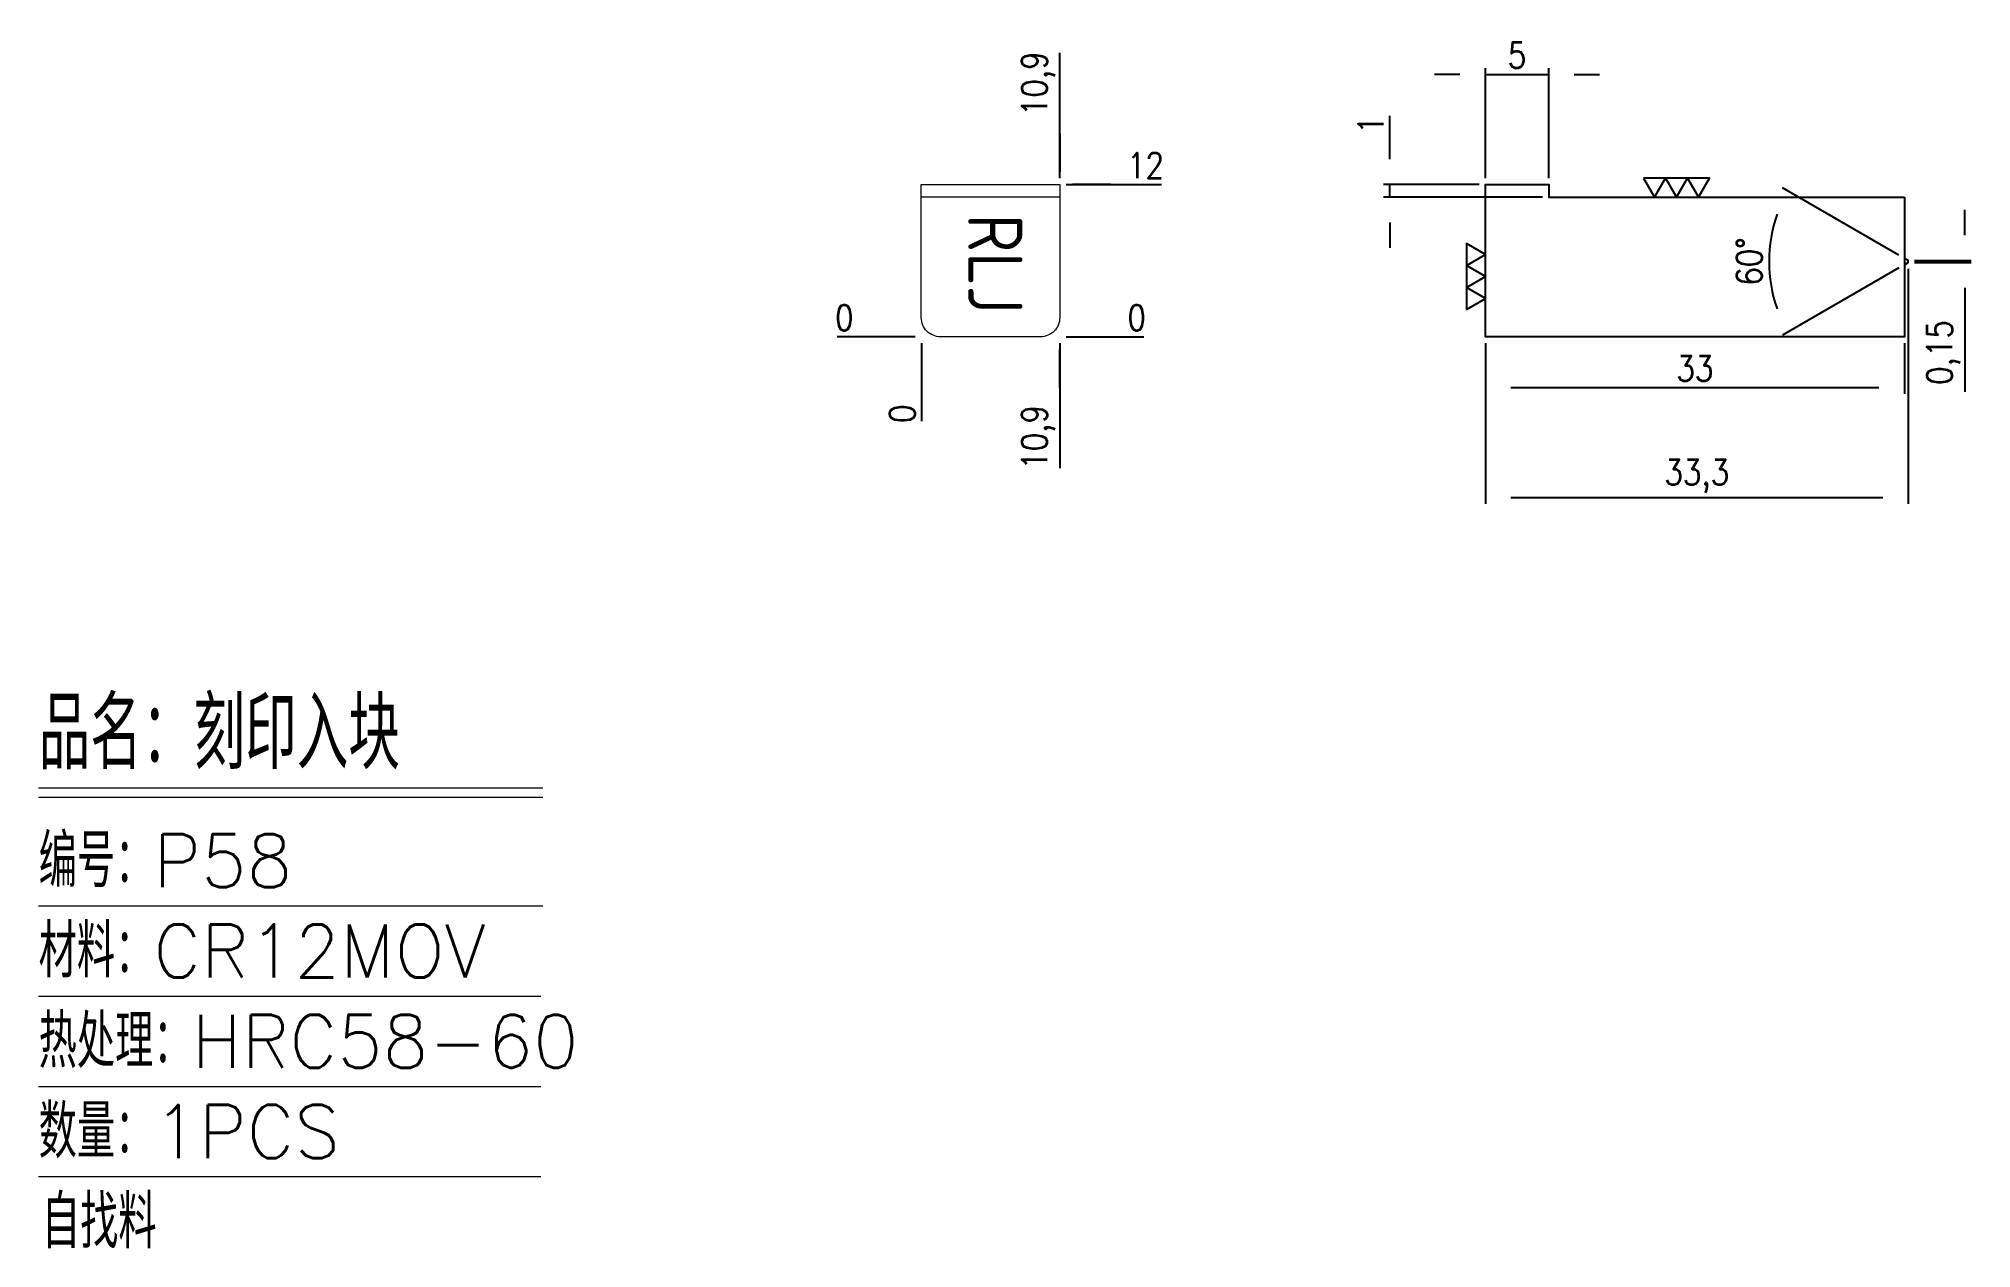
# Model space of a CAD drawing. Header units: millimetres. Extents: x 99295 to 99447, y 7172 to 7267.
import ezdxf

# ---------------------------------------------------------------- set-up
doc = ezdxf.new("R2010")
doc.units = ezdxf.units.MM
doc.linetypes.add('HIDDEN', pattern=[0])
for name, color, linetype in [('DIE_P', 2, 'Continuous'), ('DIM', 4, 'Continuous'), ('MATER', 8, 'Continuous'), ('PPS_P', 2, 'Continuous')]:
    doc.layers.add(name, color=color, linetype=linetype)
doc.styles.add('chinesef_fs', font='simplex.shx', dxfattribs={"bigfont": 'gbcbig.shx'})
doc.styles.add('LYJ', font='gbenor.shx', dxfattribs={"bigfont": 'gbcbig.shx'})
doc.styles.get("Standard").update_dxf_attribs({"font": 'txt.shx', "width": 0.85, "bigfont": 'ctxt.shx'})
doc.dimstyles.new('T-2-WX', dxfattribs={"dimtxt": 2, "dimasz": 2, "dimexe": 0.5, "dimexo": 0.5, "dimgap": 0.5, "dimtad": 1, "dimtxsty": 'Standard', "dimblk": 'OPEN30', "dimcen": 0, "dimazin": 3, "dimtfac": 1, "dimtmove": 0, "dimatfit": 3, "dimldrblk": 'OPEN30', "dimlwd": -1, "dimlwe": -1})

# ---------------------------------------------------------------- blocks, each defined once
blk = doc.blocks.new('*D7579')
at = {"layer": 'Defpoints', "color": 0}
for p in [(99408.51, 7243.58), (99441.51, 7243.58), (99441.51, 7239.58)]:
    blk.add_point(p, dxfattribs=at)
at = {"layer": 'DIM', "color": 0}
for p, q in [((99408.51, 7243.08), (99408.51, 7239.08)), ((99441.51, 7243.08), (99441.51, 7239.08)), ((99410.51, 7239.58), (99439.51, 7239.58))]:
    blk.add_line(p, q, dxfattribs=at)
at = {"layer": 'DIM', "color": 0, "insert": (99425.01, 7241.08), "char_height": 2, "attachment_point": 5}
blk.add_mtext('33', dxfattribs=at)
blk = doc.blocks.new('_Open30')
blk = doc.blocks.new('*D7580')
at = {"layer": 'Defpoints', "color": 0}
for p in [(99441.81, 7249.43), (99408.51, 7243.58), (99441.81, 7230.91)]:
    blk.add_point(p, dxfattribs=at)
at = {"layer": 'DIM', "color": 0}
for p, q in [((99441.81, 7248.93), (99441.81, 7230.41)), ((99408.51, 7243.08), (99408.51, 7230.41)), ((99410.51, 7230.91), (99439.81, 7230.91))]:
    blk.add_line(p, q, dxfattribs=at)
at = {"layer": 'DIM', "color": 0, "insert": (99425.16, 7232.6), "char_height": 2, "attachment_point": 5}
blk.add_mtext('33,3', dxfattribs=at)
blk = doc.blocks.new('*D7581')
at = {"layer": 'Defpoints', "color": 0}
for p in [(99431.02, 7251.43), (99441.51, 7249.75), (99441.51, 7249.26), (99441.81, 7249.58), (99441.81, 7249.43)]:
    blk.add_point(p, dxfattribs=at)
at = {"layer": 'DIM', "color": 0}
for p, q in [((99441.08, 7250), (99431.9, 7255.3)), ((99441.08, 7249.01), (99431.9, 7243.71))]:
    blk.add_line(p, q, dxfattribs=at)
blk.add_arc((99441.94, 7249.5), 11.09, 160.3452, 199.6548, dxfattribs=at)
at = {"layer": 'DIM', "color": 0, "insert": (99429.3, 7249.5), "char_height": 2, "attachment_point": 5, "rotation": 90}
blk.add_mtext('60%%d', dxfattribs=at)
blk = doc.blocks.new('*D7582')
at = {"layer": 'Defpoints', "color": 0}
for p in [(99441.81, 7249.58), (99441.81, 7249.43), (99446.28, 7249.43)]:
    blk.add_point(p, dxfattribs=at)
at = {"layer": 'DIM', "color": 0}
for p, q in [((99446.28, 7251.58), (99446.28, 7253.58)), ((99442.31, 7249.58), (99446.78, 7249.58)), ((99442.31, 7249.43), (99446.78, 7249.43)), ((99446.28, 7249.58), (99446.28, 7249.43)), ((99446.28, 7247.43), (99446.28, 7239.25))]:
    blk.add_line(p, q, dxfattribs=at)
at = {"layer": 'DIM', "color": 0, "insert": (99444.59, 7242.34), "char_height": 2, "attachment_point": 5, "rotation": 90}
blk.add_mtext('0,15', dxfattribs=at)
blk = doc.blocks.new('*D7583')
at = {"layer": 'Defpoints', "color": 0}
for p in [(99413.51, 7264.25), (99408.51, 7255.58), (99413.51, 7255.58)]:
    blk.add_point(p, dxfattribs=at)
at = {"layer": 'DIM', "color": 0}
for p, q in [((99406.51, 7264.25), (99404.51, 7264.25)), ((99408.51, 7256.08), (99408.51, 7264.75)), ((99408.51, 7264.25), (99413.51, 7264.25)), ((99413.51, 7256.08), (99413.51, 7264.75)), ((99415.51, 7264.25), (99417.51, 7264.25))]:
    blk.add_line(p, q, dxfattribs=at)
at = {"layer": 'DIM', "color": 0, "insert": (99411.01, 7265.75), "char_height": 2, "attachment_point": 5}
blk.add_mtext('5', dxfattribs=at)
blk = doc.blocks.new('*D7584')
at = {"layer": 'Defpoints', "color": 0}
for p in [(99400.98, 7255.58), (99408.51, 7255.58), (99413.51, 7254.58)]:
    blk.add_point(p, dxfattribs=at)
at = {"layer": 'DIM', "color": 0}
for p, q in [((99400.98, 7257.58), (99400.98, 7260.98)), ((99408.01, 7255.58), (99400.48, 7255.58)), ((99400.98, 7254.58), (99400.98, 7255.58)), ((99413.01, 7254.58), (99400.48, 7254.58)), ((99400.98, 7252.58), (99400.98, 7250.58))]:
    blk.add_line(p, q, dxfattribs=at)
at = {"layer": 'DIM', "color": 0, "insert": (99399.48, 7260.28), "char_height": 2, "attachment_point": 5, "rotation": 90}
blk.add_mtext('1', dxfattribs=at)
blk = doc.blocks.new('*D7585')
at = {"layer": 'Defpoints', "color": 0}
for p in [(99364.09, 7243.58), (99374.99, 7243.58), (99379.99, 7243.58)]:
    blk.add_point(p, dxfattribs=at)
at = {"layer": 'DIM', "color": 0}
blk.add_line((99375.49, 7243.58), (99381.62, 7243.58), dxfattribs=at)
at = {"layer": 'DIM', "color": 0, "insert": (99381.05, 7245.08), "char_height": 2, "attachment_point": 5}
blk.add_mtext('0', dxfattribs=at)
blk = doc.blocks.new('*D7586')
at = {"layer": 'Defpoints', "color": 0}
for p in [(99374.99, 7255.58), (99379.99, 7255.58), (99364.09, 7243.58)]:
    blk.add_point(p, dxfattribs=at)
at = {"layer": 'DIM', "color": 0}
for p, q in [((99375.49, 7255.58), (99378.99, 7255.58)), ((99378.99, 7255.58), (99375.99, 7255.58)), ((99375.99, 7255.58), (99383, 7255.58))]:
    blk.add_line(p, q, dxfattribs=at)
at = {"layer": 'DIM', "color": 0, "insert": (99381.74, 7257.08), "char_height": 2, "attachment_point": 5}
blk.add_mtext('12', dxfattribs=at)
blk = doc.blocks.new('*D7587')
at = {"layer": 'Defpoints', "color": 0}
for p in [(99359.09, 7243.58), (99364.09, 7243.58), (99364.09, 7243.58)]:
    blk.add_point(p, dxfattribs=at)
at = {"layer": 'DIM', "color": 0}
blk.add_line((99363.59, 7243.58), (99357.45, 7243.58), dxfattribs=at)
at = {"layer": 'DIM', "color": 0, "insert": (99358.02, 7245.08), "char_height": 2, "attachment_point": 5}
blk.add_mtext('0', dxfattribs=at)
blk = doc.blocks.new('*D7588')
at = {"layer": 'Defpoints', "color": 0}
for p in [(99364.09, 7243.58), (99374.99, 7243.58), (99374.99, 7238.58)]:
    blk.add_point(p, dxfattribs=at)
at = {"layer": 'DIM', "color": 0}
for p, q in [((99374.99, 7243.08), (99374.99, 7239.58)), ((99374.99, 7239.58), (99374.99, 7242.58)), ((99374.99, 7242.58), (99374.99, 7233.22))]:
    blk.add_line(p, q, dxfattribs=at)
at = {"layer": 'DIM', "color": 0, "insert": (99373.3, 7235.65), "char_height": 2, "attachment_point": 5, "rotation": 90}
blk.add_mtext('10,9', dxfattribs=at)
blk = doc.blocks.new('*D7589')
at = {"layer": 'Defpoints', "color": 0}
for p in [(99364.09, 7243.58), (99364.09, 7243.58), (99364.09, 7238.58)]:
    blk.add_point(p, dxfattribs=at)
at = {"layer": 'DIM', "color": 0}
blk.add_line((99364.09, 7243.08), (99364.09, 7236.94), dxfattribs=at)
at = {"layer": 'DIM', "color": 0, "insert": (99362.59, 7237.51), "char_height": 2, "attachment_point": 5, "rotation": 90}
blk.add_mtext('0', dxfattribs=at)
blk = doc.blocks.new('*D7590')
at = {"layer": 'Defpoints', "color": 0}
for p in [(99374.99, 7260.58), (99374.99, 7255.58), (99364.09, 7243.58)]:
    blk.add_point(p, dxfattribs=at)
at = {"layer": 'DIM', "color": 0}
for p, q in [((99374.99, 7256.58), (99374.99, 7265.94)), ((99374.99, 7256.08), (99374.99, 7259.58)), ((99374.99, 7259.58), (99374.99, 7256.58))]:
    blk.add_line(p, q, dxfattribs=at)
at = {"layer": 'DIM', "color": 0, "insert": (99373.3, 7263.51), "char_height": 2, "attachment_point": 5, "rotation": 90}
blk.add_mtext('10,9', dxfattribs=at)

msp = doc.modelspace()

# ---------------------------------------------------------------- linework, layer by layer
at = {"layer": 'DIE_P'}
for points in [[(99420.961, 7256.078), (99421.827, 7254.578), (99422.693, 7256.078), (99423.559, 7254.578), (99424.425, 7256.078), (99425.291, 7254.578), (99426.157, 7256.078), (99420.961, 7256.078)], [(99407.013, 7245.73), (99408.513, 7246.596), (99407.013, 7247.462), (99408.513, 7248.328), (99407.013, 7249.194), (99408.513, 7250.06), (99407.013, 7250.926), (99407.013, 7245.73)]]:
    msp.add_lwpolyline(points, close=True, dxfattribs=at)
at = {"layer": 'DIM', "color": 4, "linetype": 'Continuous', "lineweight": 13}
for p, q in [((99294.569, 7208.048), (99334.284, 7208.048)), ((99294.569, 7207.316), (99334.284, 7207.316)), ((99294.569, 7198.742), (99334.284, 7198.742)), ((99294.569, 7191.631), (99334.112, 7191.631)), ((99294.569, 7184.521), (99334.112, 7184.521)), ((99294.569, 7177.411), (99334.112, 7177.411))]:
    msp.add_line(p, q, dxfattribs=at)
at = {"layer": 'MATER', "color": 2}
msp.add_lwpolyline([(99441.513, 7254.578), (99441.513, 7243.578), (99408.513, 7243.578), (99408.513, 7255.578), (99413.513, 7255.578), (99413.513, 7254.578)], close=True, dxfattribs=at)
msp.add_lwpolyline([(99441.513, 7249.255), (99441.813, 7249.428), (99441.813, 7249.578), (99441.513, 7249.752)], dxfattribs=at)
at = {"layer": 'PPS_P', "linetype": 'HIDDEN', "lineweight": 15}
msp.add_line((99374.986, 7254.578), (99364.086, 7254.578), dxfattribs=at)
at = {"layer": 'PPS_P', "linetype": 'Continuous', "lineweight": 15}
msp.add_lwpolyline([(99364.086, 7255.578), (99374.986, 7255.578), (99374.986, 7245.078, -0.4142136), (99373.486, 7243.578), (99365.586, 7243.578, -0.4142136), (99364.086, 7245.078)], format="xyb", close=True, dxfattribs=at)

# ---------------------------------------------------------------- texts
at = {"layer": 'DIM', "color": 3, "linetype": 'Continuous', "lineweight": 13, "style": 'chinesef_fs'}
for s, height, p in [('品名：刻印入块', 5.6464, (99294.569, 7209.512)), ('编号：P58', 4.1825, (99294.569, 7200.206)), ('材料：CR12MOV', 4.1825, (99294.569, 7193.095)), ('热处理：HRC58-60', 4.18254, (99294.569, 7185.985)), ('数量：1PCS', 4.1825, (99294.569, 7178.875)), ('自找料', 4.1825, (99294.824, 7171.764))]:
    msp.add_text(s, height=height, dxfattribs=at).set_placement(p)
at = {"layer": 'PPS_P', "style": 'LYJ'}
msp.add_text('RLJ', height=4.2768, rotation=270, dxfattribs=at).set_placement((99367.779, 7253.243))

# ---------------------------------------------------------------- dimensions: what is measured, and where the dimension line sits
at = {"layer": 'DIM'}
for base, p1, p2, picture, middle in [((99413.513, 7264.253), (99408.513, 7255.578), (99413.513, 7255.578), '*D7583', (99411.013, 7265.753)), ((99441.813, 7230.913), (99408.513, 7243.578), (99441.813, 7249.428), '*D7580', (99425.163, 7232.603)), ((99441.513, 7239.584), (99408.513, 7243.578), (99441.513, 7243.578), '*D7579', (99425.013, 7241.084))]:
    dim = msp.add_linear_dim(base=base, p1=p1, p2=p2, dimstyle='T-2-WX', dxfattribs=at)
    dim.commit()
    dim.dimension.update_dxf_attribs({"geometry": picture, "text_midpoint": middle})
for feature_location, offset, dtype, origin, picture, middle in [((99374.986, 7255.578), (0, 5), 1, (99364.086, 7243.578), '*D7590', (99373.296, 7263.507)), ((99374.986, 7255.578), (5, 0), 0, (99364.086, 7243.578), '*D7586', (99381.741, 7257.078)), ((99364.086200178, 7243.578325032), (-5, 0), 0, (99364.086200178, 7243.578325032), '*D7587', (99358.019533512, 7245.078325032)), ((99374.986200198, 7243.578325032), (5, 0), 0, (99364.086200178, 7243.578325032), '*D7585', (99381.052866865, 7245.078325032)), ((99364.086200178, 7243.578325032), (0, -5), 1, (99364.086200178, 7243.578325032), '*D7589', (99362.586200178, 7237.511658365)), ((99374.986, 7243.578), (0, -5), 1, (99364.086, 7243.578), '*D7588', (99373.296, 7235.65))]:
    dim = msp.add_ordinate_dim(feature_location=feature_location, offset=offset, dtype=dtype, origin=origin, dimstyle='T-2-WX', dxfattribs=at)
    dim.commit()
    dim.dimension.update_dxf_attribs({"geometry": picture, "text_midpoint": middle})
for base, p1, p2, picture, middle in [((99400.983, 7255.578), (99413.513, 7254.578), (99408.513, 7255.578), '*D7584', (99399.483, 7260.281)), ((99446.285, 7249.428), (99441.813, 7249.578), (99441.813, 7249.428), '*D7582', (99444.594, 7242.338))]:
    dim = msp.add_linear_dim(base=base, p1=p1, p2=p2, angle=270, dimstyle='T-2-WX', dxfattribs=at)
    dim.commit()
    dim.dimension.update_dxf_attribs({"geometry": picture, "text_midpoint": middle})
dim = msp.add_angular_dim_2l(base=(99431.0195, 7251.4294), line1=((99441.5129, 7249.2551), (99441.8129, 7249.4283)), line2=((99441.8129, 7249.5783), (99441.5129, 7249.7515)), dimstyle='T-2-WX', dxfattribs=at)
dim.commit()
dim.dimension.update_dxf_attribs({"geometry": '*D7581', "text_midpoint": (99429.3034, 7249.5033)})

doc.saveas('drawing.dxf')
